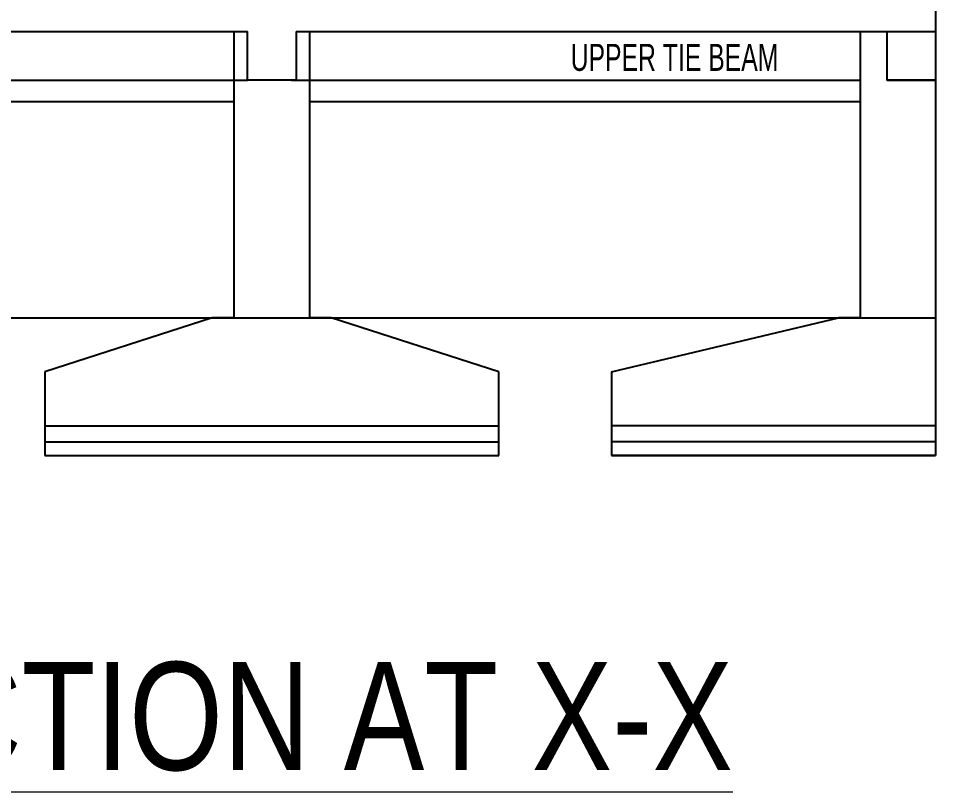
# Model space of a CAD drawing. Header units: inches. Extents: x -10117506 to -5032697, y -6529230 to -3254494.
# Drawn here: x -5044360.4 to -5044190.6, y -3258903.4 to -3258760.2 of the extents above; entities that cross this region are included whole.
import ezdxf

# ---------------------------------------------------------------- set-up
doc = ezdxf.new("R2010")
doc.units = ezdxf.units.IN
doc.header["$LTSCALE"] = 2
doc.header["$MEASUREMENT"] = 0
doc.layers.get('0').update_dxf_attribs({"linetype": 'CONTINUOUS'})
doc.layers.add('Annotate-Bold.w', color=187, linetype='CONTINUOUS', lineweight=18)
doc.layers.add('Text-100.w', color=254, linetype='CONTINUOUS', lineweight=9)
doc.styles.add('Arial', font='arial.ttf', dxfattribs={"width": 0.8, "height": 12})

msp = doc.modelspace()

# ---------------------------------------------------------------- linework, layer by layer
at = {"ltscale": 0.5}
for p, q in [((-5044443.84, -3258762.67), (-5044317.99, -3258762.67)), ((-5044320.49, -3258762.67), (-5044320.49, -3258815.67)), ((-5044308.99, -3258762.67), (-5044190.62, -3258762.67)), ((-5044306.49, -3258762.67), (-5044306.49, -3258815.67)), ((-5044204.62, -3258762.67), (-5044204.62, -3258815.67)), ((-5044438.84, -3258771.67), (-5044317.99, -3258771.67)), ((-5044309.84, -3258771.67), (-5044204.62, -3258771.67)), ((-5044199.62, -3258771.67), (-5044190.62, -3258771.67)), ((-5044190.62, -3258771.67), (-5044190.62, -3258841.17)), ((-5044438.84, -3258775.67), (-5044320.49, -3258775.67)), ((-5044306.49, -3258775.67), (-5044204.62, -3258775.67)), ((-5044438.84, -3258815.67), (-5044323.84, -3258815.67)), ((-5044324.49, -3258815.67), (-5044355.49, -3258825.67)), ((-5044320.49, -3258815.67), (-5044324.49, -3258815.67)), ((-5044323.84, -3258815.67), (-5044190.62, -3258815.67)), ((-5044302.49, -3258815.67), (-5044306.49, -3258815.67)), ((-5044271.49, -3258825.67), (-5044302.49, -3258815.67)), ((-5044250.62, -3258825.67), (-5044208.62, -3258815.67)), ((-5044204.62, -3258815.67), (-5044208.62, -3258815.67)), ((-5044355.49, -3258825.67), (-5044355.49, -3258841.17)), ((-5044271.49, -3258841.17), (-5044271.49, -3258825.67)), ((-5044250.62, -3258825.67), (-5044250.62, -3258835.67)), ((-5044355.49, -3258835.67), (-5044271.49, -3258835.67)), ((-5044190.62, -3258835.67), (-5044250.62, -3258835.67)), ((-5044250.62, -3258835.67), (-5044250.62, -3258841.17)), ((-5044355.49, -3258838.67), (-5044271.49, -3258838.67)), ((-5044190.62, -3258838.67), (-5044250.62, -3258838.67)), ((-5044355.49, -3258841.17), (-5044271.49, -3258841.17)), ((-5044355.49, -3258841.17), (-5044271.49, -3258841.17)), ((-5044190.62, -3258841.17), (-5044250.62, -3258841.17)), ((-5044250.62, -3258841.17), (-5044190.62, -3258841.17))]:
    msp.add_line(p, q, dxfattribs=at)
for points in [[(-5044199.62, -3258757.67), (-5044190.62, -3258757.67), (-5044190.62, -3258771.67), (-5044199.62, -3258771.67), (-5044199.62, -3258762.67)], [(-5044308.99, -3258762.67), (-5044308.99, -3258771.67), (-5044317.99, -3258771.67), (-5044317.99, -3258762.67)]]:
    msp.add_lwpolyline(points, dxfattribs=at)

# ---------------------------------------------------------------- texts
at = {"layer": 'Annotate-Bold.w', "ltscale": 0.005, "insert": (-5044238.95, -3258764.97), "char_height": 5, "width": 82.6277, "attachment_point": 2, "style": 'Arial'}
msp.add_mtext('\\A1;{\\fArial Narrow|b0|i0|c0|p34;UPPER TIE BEAM}', dxfattribs=at)
at = {"layer": 'Text-100.w', "insert": (-5044316.92, -3258879.44), "char_height": 20, "attachment_point": 2, "style": 'Arial'}
msp.add_mtext_dynamic_manual_height_columns('{\\LSECTION AT X-X}', width=940.9712, gutter_width=100, heights=[0], dxfattribs=at)

doc.saveas('drawing.dxf')
